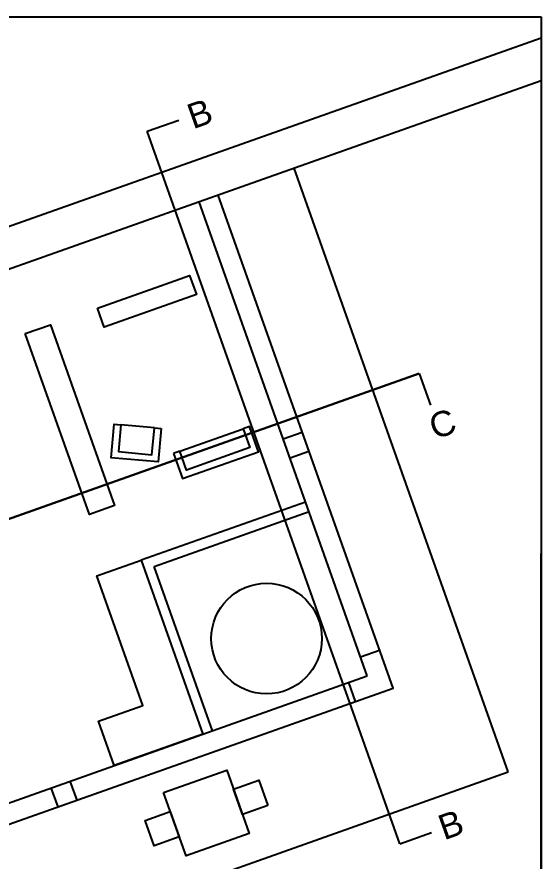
# Model space of a CAD drawing. Header units: centimetres. Extents: x -3096 to 13885, y -3131 to 5891.
# Drawn here: x 10334 to 11115, y 4633 to 5891 of the extents above; entities that cross this region are included whole.
import ezdxf

# ---------------------------------------------------------------- set-up
doc = ezdxf.new("R2010")
doc.units = ezdxf.units.CM
doc.styles.get("Standard").update_dxf_attribs({"font": 'arial.ttf'})

msp = doc.modelspace()

# ---------------------------------------------------------------- linework, layer by layer
for p, q in [((9115.1, 5891.3), (11115.1, 5891.3)), ((11115.1, 5891.3), (11115.1, 3891.3)), ((9115.1, 5151.3), (11115.1, 5859.9)), ((9115.1, 5087.7), (11115.1, 5796.3)), ((10528.2, 5720.9), (10575.4, 5737.5)), ((10904.6, 4658.7), (10528.2, 5720.9)), ((11066, 4765.7), (10747.1, 5665.9)), ((10856.2, 4908.9), (10605.7, 5615.8)), ((10933.4, 5359.5), (9298.9, 4780.3)), ((9921.8, 5001), (10933.4, 5359.5)), ((10933.4, 5359.5), (10950.1, 5312.3)), ((10539, 5278.5), (10489.2, 5283.1)), ((10577, 5244), (10671.3, 5277.4)), ((10731, 5262.3), (10759.2, 5272.4)), ((10741, 5234.1), (10769.2, 5244.1)), ((10538.4, 5072.1), (10769.4, 5154)), ((11115.1, 3831.3), (11115.1, 5091.3)), ((10625.3, 4827.1), (10538.4, 5072.1)), ((10846.2, 4937.2), (10874.4, 4947.2)), ((10243.5, 4691.8), (10856.2, 4908.9)), ((10827.9, 4898.9), (10837.9, 4870.6)), ((9557.9, 4231.4), (11066, 4765.7)), ((10413.2, 4751.9), (10423.2, 4723.6)), ((10384.9, 4741.9), (10394.9, 4713.6)), ((10904.6, 4658.7), (10951.7, 4675.4))]:
    msp.add_line(p, q)
for points in [[(9352.1, 5171.6), (9612.6, 4436.4), (10894.5, 4890.6), (10634, 5625.8)], [(10454, 5457.2), (10548.3, 5490.6), (10591.4, 5505.9), (10601.5, 5477.6), (10464, 5428.9), (10454, 5457.2)], [(10346.5, 5419.1), (10384.2, 5432.5), (10441, 5272.2), (10479.8, 5162.8), (10442.1, 5149.4), (10346.5, 5419.1)], [(10549, 5277.6), (10544.4, 5227.8), (10474.7, 5234.2), (10479.3, 5284), (10489.2, 5283.1), (10485.6, 5243.3), (10535.4, 5238.7), (10539, 5278.5), (10549, 5277.6)], [(10567.6, 5240.7), (10581, 5203), (10694.1, 5243.1), (10680.7, 5280.8), (10671.3, 5277.4), (10681.3, 5249.2), (10587, 5215.8), (10577, 5244), (10567.6, 5240.7)], [(10764.3, 5168.1), (10519.3, 5081.3), (10611.1, 4822)], [(10611.1, 4822), (10479.2, 4775.3), (10455.8, 4841.3), (10521.8, 4864.7), (10453.3, 5057.9), (10519.3, 5081.3)], [(10552.7, 4734.9), (10647, 4768.3), (10680.3, 4674.1), (10586.1, 4640.7), (10552.7, 4734.9)], [(10708, 4715.7), (10670.3, 4702.4), (10657, 4740.1), (10694.7, 4753.4), (10708, 4715.7)], [(10576.1, 4669), (10538.4, 4655.6), (10525, 4693.3), (10562.7, 4706.7), (10576.1, 4669)]]:
    msp.add_lwpolyline(points)
msp.add_circle((10706.1, 4964.6), 82.4)

# ---------------------------------------------------------------- texts
at = {"char_height": 37.5, "attachment_point": 1, "rotation": 19.5098}
for s, insert in [('B', (10583.9, 5758.9)), ('C', (10944.1, 5296.1)), ('B', (10957.9, 4699))]:
    msp.add_mtext_dynamic_manual_height_columns(s, width=44.025, gutter_width=12.5, heights=[0], dxfattribs=dict(at, insert=insert))

doc.saveas('drawing.dxf')
